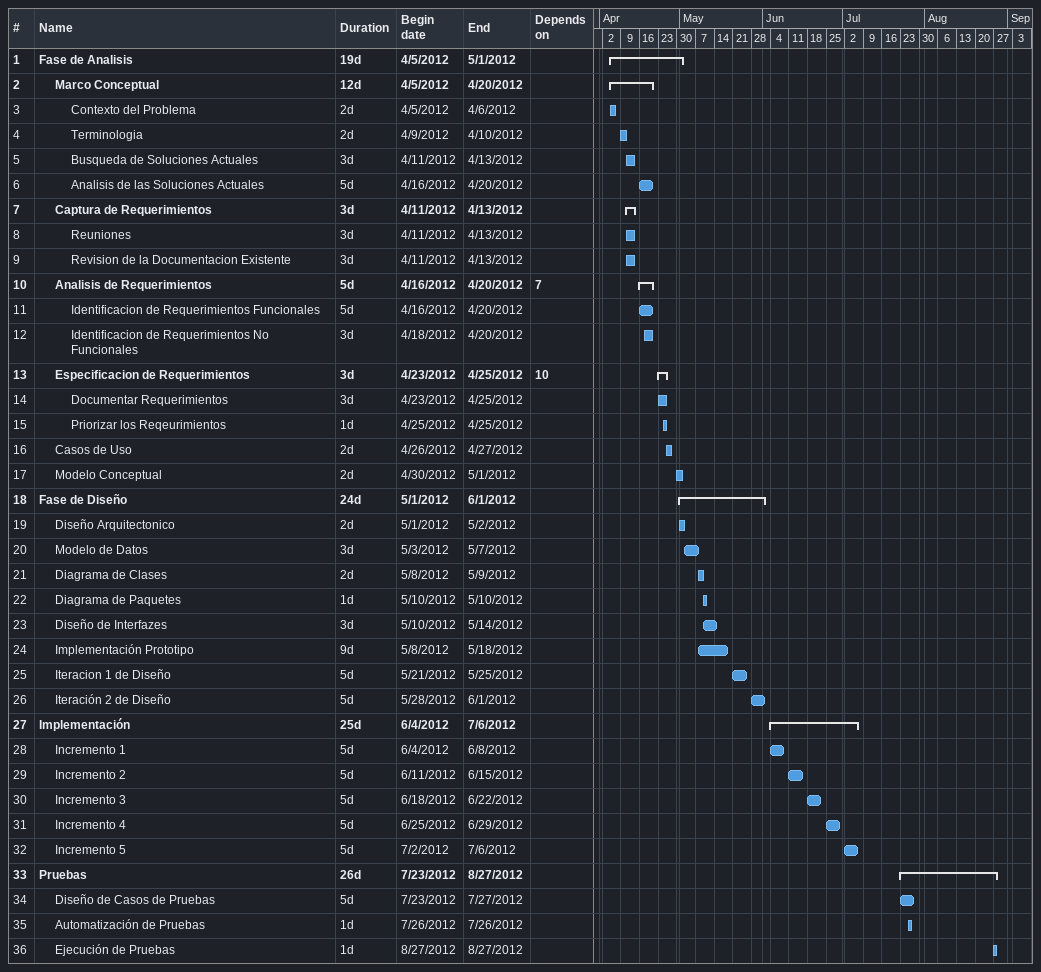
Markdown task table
| ID | Level | Task | Duration | Start | Finish | Predecessors |
|---|---|---|---|---|---|---|
| 1 | 1 | **Fase de Analisis** | 19d | 2012-04-05 | 2012-05-01 |  |
| 2 | 2 | **Marco Conceptual** | 12d | 2012-04-05 | 2012-04-20 |  |
| 3 | 3 | Contexto del Problema | 2d | 2012-04-05 | 2012-04-06 |  |
| 4 | 3 | Terminologia | 2d | 2012-04-09 | 2012-04-10 |  |
| 5 | 3 | Busqueda de Soluciones Actuales | 3d | 2012-04-11 | 2012-04-13 |  |
| 6 | 3 | Analisis de las Soluciones Actuales | 5d | 2012-04-16 | 2012-04-20 |  |
| 7 | 2 | **Captura de Requerimientos** | 3d | 2012-04-11 | 2012-04-13 |  |
| 8 | 3 | Reuniones | 3d | 2012-04-11 | 2012-04-13 |  |
| 9 | 3 | Revision de la Documentacion Existente | 3d | 2012-04-11 | 2012-04-13 |  |
| 10 | 2 | **Analisis de Requerimientos** | 5d | 2012-04-16 | 2012-04-20 | 7 |
| 11 | 3 | Identificacion de Requerimientos Funcionales | 5d | 2012-04-16 | 2012-04-20 |  |
| 12 | 3 | Identificacion de Requerimientos No Funcionales | 3d | 2012-04-18 | 2012-04-20 |  |
| 13 | 2 | **Especificacion de Requerimientos** | 3d | 2012-04-23 | 2012-04-25 | 10 |
| 14 | 3 | Documentar Requerimientos | 3d | 2012-04-23 | 2012-04-25 |  |
| 15 | 3 | Priorizar los Reqeurimientos | 1d | 2012-04-25 | 2012-04-25 |  |
| 16 | 2 | Casos de Uso | 2d | 2012-04-26 | 2012-04-27 |  |
| 17 | 2 | Modelo Conceptual | 2d | 2012-04-30 | 2012-05-01 |  |
| 18 | 1 | **Fase de Diseño** | 24d | 2012-05-01 | 2012-06-01 |  |
| 19 | 2 | Diseño Arquitectonico | 2d | 2012-05-01 | 2012-05-02 |  |
| 20 | 2 | Modelo de Datos | 3d | 2012-05-03 | 2012-05-07 |  |
| 21 | 2 | Diagrama de Clases | 2d | 2012-05-08 | 2012-05-09 |  |
| 22 | 2 | Diagrama de Paquetes | 1d | 2012-05-10 | 2012-05-10 |  |
| 23 | 2 | Diseño de Interfazes | 3d | 2012-05-10 | 2012-05-14 |  |
| 24 | 2 | Implementación Prototipo | 9d | 2012-05-08 | 2012-05-18 |  |
| 25 | 2 | Iteracion 1 de Diseño | 5d | 2012-05-21 | 2012-05-25 |  |
| 26 | 2 | Iteración 2 de Diseño | 5d | 2012-05-28 | 2012-06-01 |  |
| 27 | 1 | **Implementación** | 25d | 2012-06-04 | 2012-07-06 |  |
| 28 | 2 | Incremento 1 | 5d | 2012-06-04 | 2012-06-08 |  |
| 29 | 2 | Incremento 2 | 5d | 2012-06-11 | 2012-06-15 |  |
| 30 | 2 | Incremento 3 | 5d | 2012-06-18 | 2012-06-22 |  |
| 31 | 2 | Incremento 4 | 5d | 2012-06-25 | 2012-06-29 |  |
| 32 | 2 | Incremento 5 | 5d | 2012-07-02 | 2012-07-06 |  |
| 33 | 1 | **Pruebas** | 26d | 2012-07-23 | 2012-08-27 |  |
| 34 | 2 | Diseño de Casos de Pruebas | 5d | 2012-07-23 | 2012-07-27 |  |
| 35 | 2 | Automatización de Pruebas | 1d | 2012-07-26 | 2012-07-26 |  |
| 36 | 2 | Ejecución de Pruebas | 1d | 2012-08-27 | 2012-08-27 |  |
